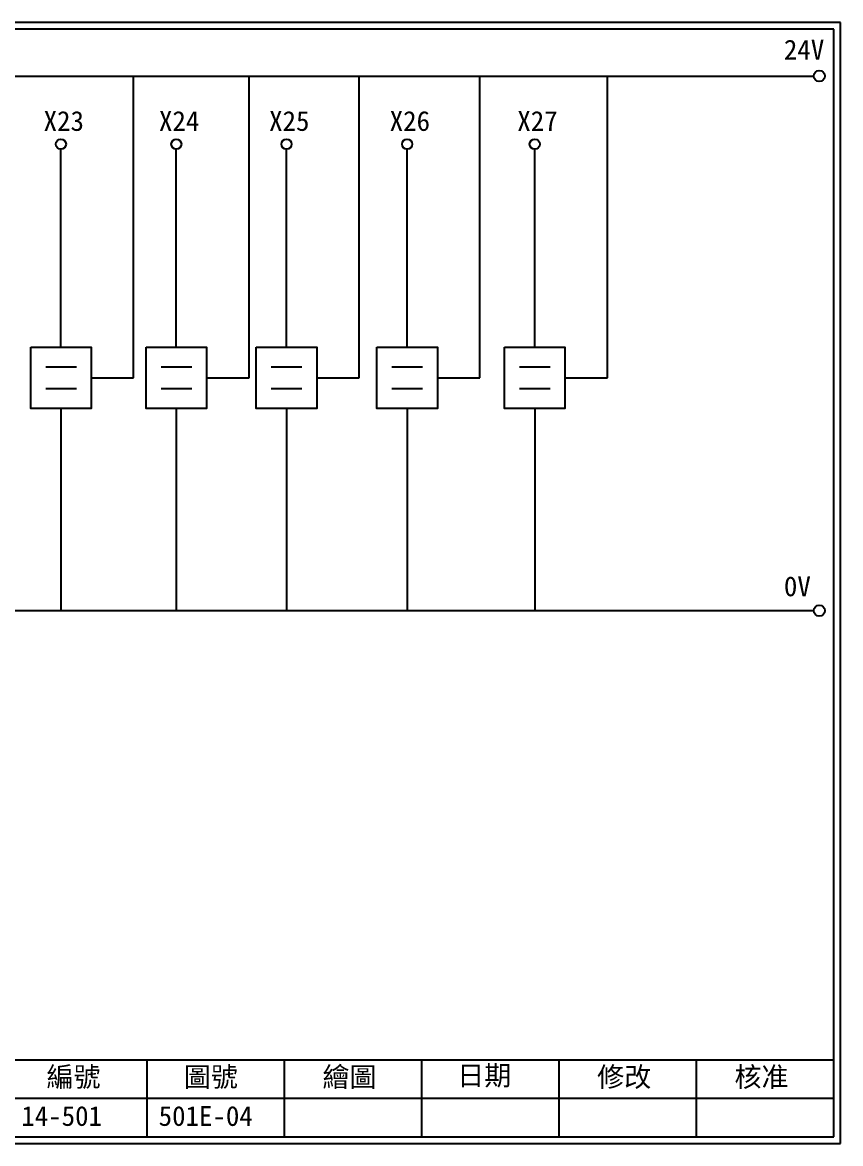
# Model space of a CAD drawing. Extents: x 325 to 612, y 3 to 207.
# Drawn here: x 463.4 to 612.3, y 3 to 207 of the extents above; entities that cross this region are included whole.
import ezdxf

# ---------------------------------------------------------------- set-up
doc = ezdxf.new("R2010")
doc.units = 0
doc.layers.get('0').update_dxf_attribs({"linetype": 'CONTINUOUS'})
doc.layers.add('圖框層', color=7, linetype='CONTINUOUS')
doc.layers.add('標尺寸層', color=3, linetype='CONTINUOUS')
doc.styles.add('STSL', font='kaiu.ttf')

msp = doc.modelspace()

# ---------------------------------------------------------------- linework, layer by layer
for p, q in [((483.63, 142.31), (483.63, 197.22)), ((504.63, 142.31), (504.63, 197.22)), ((524.68, 142.31), (524.68, 197.22)), ((546.63, 142.31), (546.63, 197.22)), ((569.86, 142.31), (569.86, 197.22)), ((470.4, 147.89), (470.4, 183.91)), ((491.4, 147.89), (491.4, 183.91)), ((511.45, 147.89), (511.45, 183.91)), ((533.41, 147.89), (533.41, 183.91)), ((556.64, 147.89), (556.64, 183.91)), ((475.92, 142.31), (483.63, 142.31)), ((496.92, 142.31), (504.63, 142.31)), ((516.97, 142.31), (524.68, 142.31)), ((538.92, 142.31), (546.63, 142.31)), ((562.15, 142.31), (569.86, 142.31)), ((470.4, 136.73), (470.4, 99.96)), ((491.4, 136.73), (491.4, 99.96)), ((511.45, 136.73), (511.45, 99.96)), ((533.41, 136.73), (533.41, 99.96)), ((556.64, 136.73), (556.64, 99.96))]:
    msp.add_line(p, q)
for points in [[(464.89, 147.89), (475.92, 147.89), (475.92, 136.73), (464.89, 136.73)], [(485.89, 147.89), (496.92, 147.89), (496.92, 136.73), (485.89, 136.73)], [(505.94, 147.89), (516.97, 147.89), (516.97, 136.73), (505.94, 136.73)], [(527.9, 147.89), (538.92, 147.89), (538.92, 136.73), (527.9, 136.73)], [(551.13, 147.89), (562.15, 147.89), (562.15, 136.73), (551.13, 136.73)]]:
    msp.add_lwpolyline(points, close=True)
for centre in [(608.44, 197.22), (608.44, 99.96)]:
    msp.add_circle(centre, 1)
at = {"layer": '圖框層', "color": 7}
for p, q in [((612.32, 206.97), (325.32, 206.97)), ((612.32, 3), (612.32, 206.97)), ((611.07, 205.72), (326.57, 205.72)), ((611.07, 4.25), (611.07, 205.72)), ((326.57, 18.25), (611.07, 18.25)), ((486.07, 4.25), (486.07, 18.25)), ((511.07, 4.25), (511.07, 18.25)), ((536.07, 4.25), (536.07, 18.25)), ((561.07, 4.25), (561.07, 18.25)), ((586.07, 4.25), (586.07, 18.25)), ((461.07, 11.25), (611.07, 11.25)), ((326.57, 4.25), (611.07, 4.25)), ((325.32, 3), (612.32, 3))]:
    msp.add_line(p, q, dxfattribs=at)
at = {"layer": '標尺寸層', "color": 7}
for p, q in [((329.84, 197.22), (607.44, 197.22)), ((467.64, 144.34), (473.21, 144.34)), ((488.64, 144.34), (494.21, 144.34)), ((508.69, 144.34), (514.26, 144.34)), ((530.65, 144.34), (536.22, 144.34)), ((553.88, 144.34), (559.45, 144.34)), ((467.64, 140.37), (473.21, 140.37)), ((488.64, 140.37), (494.21, 140.37)), ((508.69, 140.37), (514.26, 140.37)), ((530.65, 140.37), (536.22, 140.37)), ((553.88, 140.37), (559.45, 140.37)), ((329.89, 99.96), (607.44, 99.96))]:
    msp.add_line(p, q, dxfattribs=at)
for centre in [(470.4, 184.83), (491.4, 184.83), (511.45, 184.83), (533.41, 184.83), (556.64, 184.83)]:
    msp.add_circle(centre, 0.92, dxfattribs=at)

# ---------------------------------------------------------------- texts
at = {"layer": '圖框層', "color": 4, "style": 'STSL'}
for s, p in [('24V', (602, 200.22)), ('X23', (467.24, 187.24)), ('X24', (488.24, 187.24)), ('X25', (508.29, 187.24)), ('X26', (530.24, 187.24)), ('X27', (553.47, 187.24)), ('0V', (602, 102.58)), ('編號', (467.78, 13.34)), ('圖號', (492.78, 13.34)), ('繪圖', (518.01, 13.34)), ('日期', (542.54, 13.59)), ('修改', (568.01, 13.34)), ('核准', (593.01, 13.34)), ('14-501', (463.18, 6.22)), ('501E-04', (488.18, 6.22))]:
    msp.add_text(s, height=3.6, dxfattribs=at).set_placement(p)

doc.saveas('drawing.dxf')
